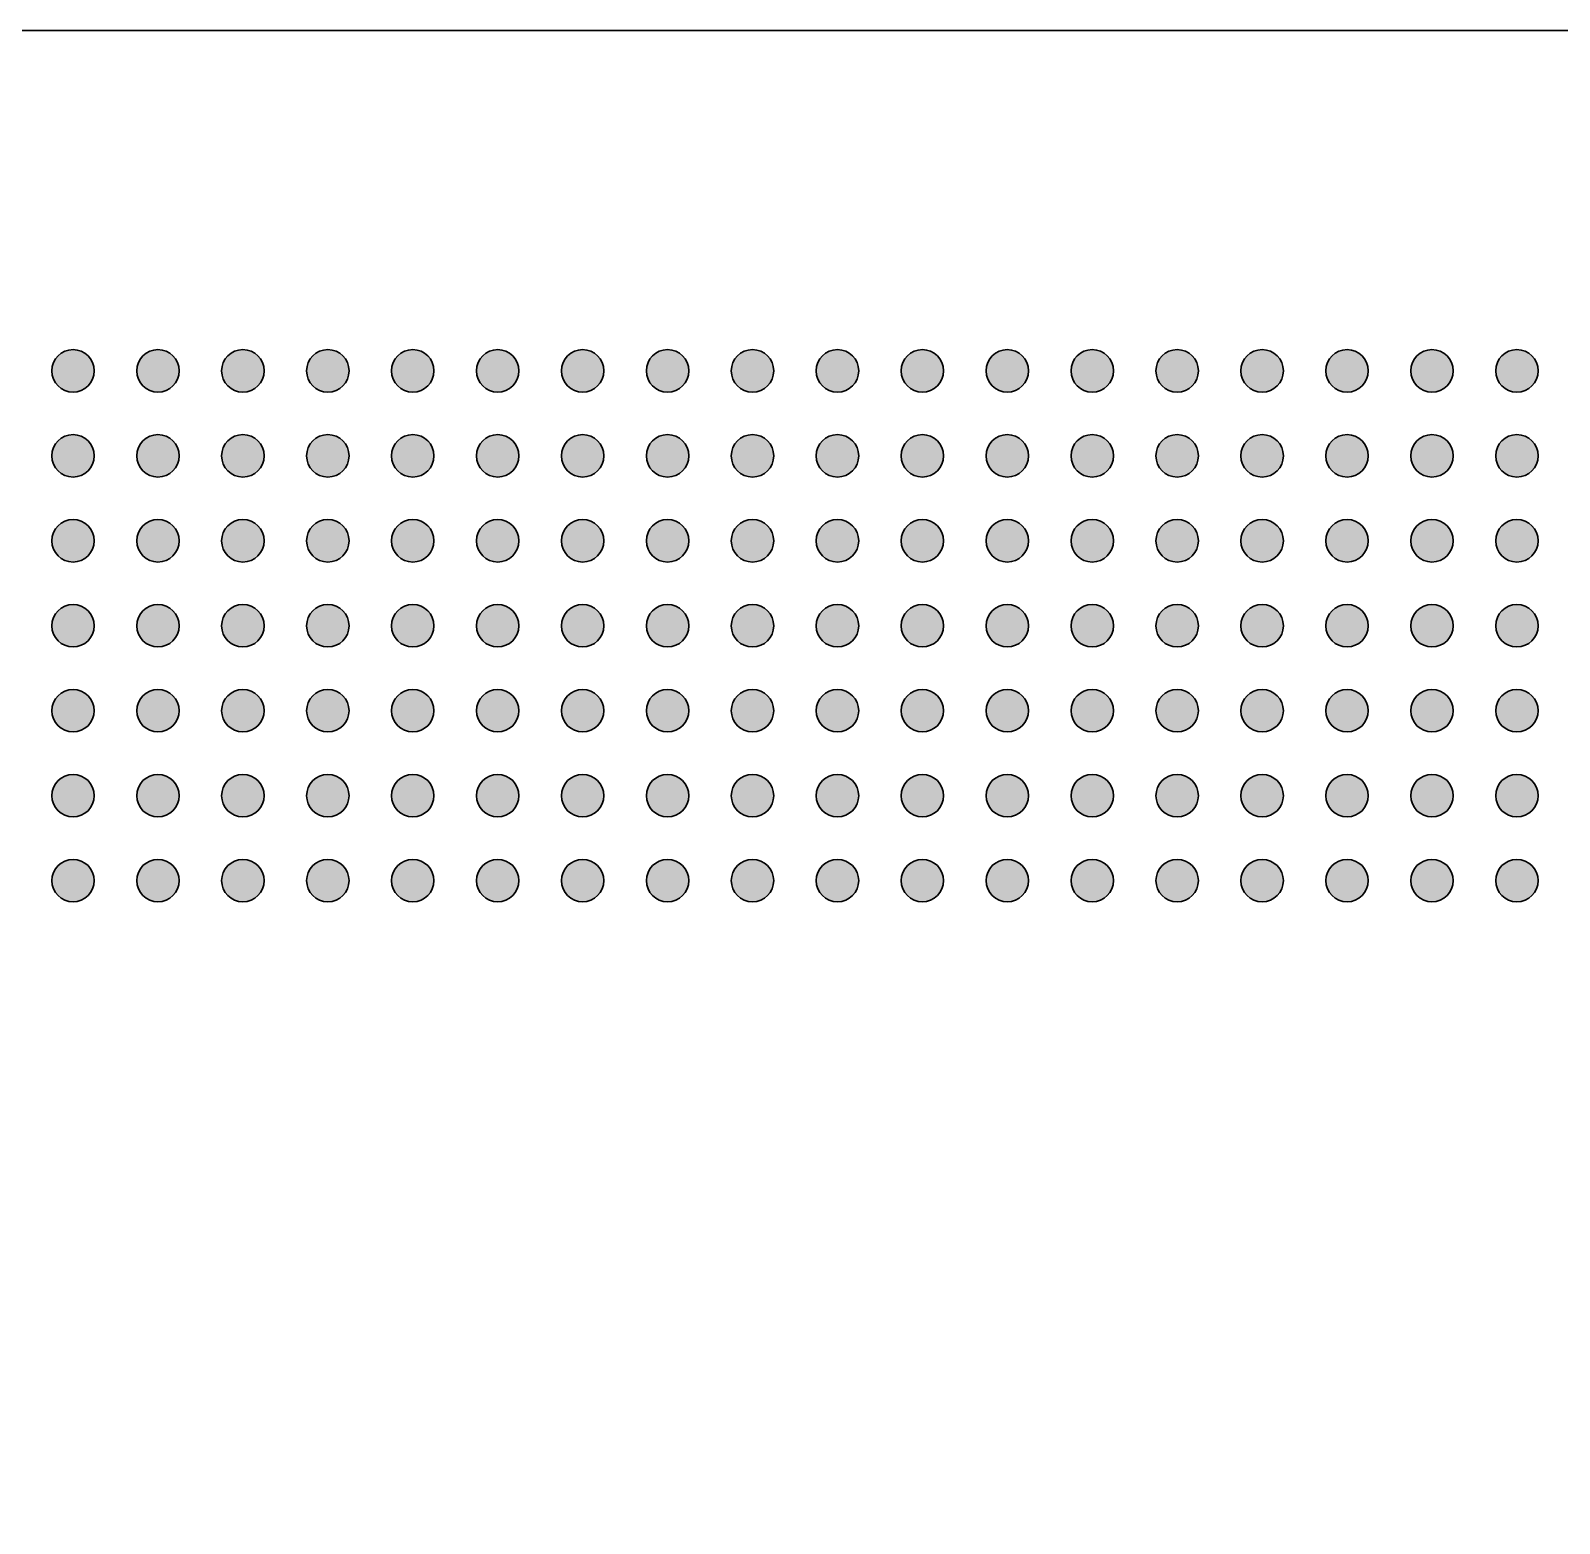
# Paper-space layout '14. УППВ' of a CAD drawing. Header units: millimetres. Extents: x 0 to 2670, y -76 to 297.
# Drawn here: x 85.86 to 107.46, y 103.29 to 124.37 of the extents above; entities that cross this region are included whole.
import ezdxf

# ---------------------------------------------------------------- set-up
doc = ezdxf.new("R2010")
doc.units = ezdxf.units.MM

# ---------------------------------------------------------------- blocks, each defined once
blk = doc.blocks.new('A$C05496271')
at = {"lineweight": 30}
h = blk.add_hatch(color=256, dxfattribs=at)
h.dxf.hatch_style = 1
edge = h.paths.add_edge_path()
edge.add_arc((303.27, 187.41), 1.5, 0, 360)
h = blk.add_hatch(color=256, dxfattribs=at)
h.dxf.hatch_style = 1
edge = h.paths.add_edge_path()
edge.add_arc((309.27, 187.41), 1.5, 0, 360)
h = blk.add_hatch(color=256, dxfattribs=at)
h.dxf.hatch_style = 1
edge = h.paths.add_edge_path()
edge.add_arc((315.27, 187.41), 1.5, 0, 360)
h = blk.add_hatch(color=256, dxfattribs=at)
h.dxf.hatch_style = 1
edge = h.paths.add_edge_path()
edge.add_arc((321.27, 187.41), 1.5, 0, 360)
h = blk.add_hatch(color=256, dxfattribs=at)
h.dxf.hatch_style = 1
edge = h.paths.add_edge_path()
edge.add_arc((327.27, 187.41), 1.5, 0, 360)
h = blk.add_hatch(color=256, dxfattribs=at)
h.dxf.hatch_style = 1
edge = h.paths.add_edge_path()
edge.add_arc((333.27, 187.41), 1.5, 0, 360)
h = blk.add_hatch(color=256, dxfattribs=at)
h.dxf.hatch_style = 1
edge = h.paths.add_edge_path()
edge.add_arc((339.27, 187.41), 1.5, 0, 360)
h = blk.add_hatch(color=256, dxfattribs=at)
h.dxf.hatch_style = 1
edge = h.paths.add_edge_path()
edge.add_arc((345.27, 187.41), 1.5, 0, 360)
h = blk.add_hatch(color=256, dxfattribs=at)
h.dxf.hatch_style = 1
edge = h.paths.add_edge_path()
edge.add_arc((351.27, 187.41), 1.5, 0, 360)
h = blk.add_hatch(color=256, dxfattribs=at)
h.dxf.hatch_style = 1
edge = h.paths.add_edge_path()
edge.add_arc((357.27, 187.41), 1.5, 0, 360)
h = blk.add_hatch(color=256, dxfattribs=at)
h.dxf.hatch_style = 1
edge = h.paths.add_edge_path()
edge.add_arc((363.27, 187.41), 1.5, 0, 360)
h = blk.add_hatch(color=256, dxfattribs=at)
h.dxf.hatch_style = 1
edge = h.paths.add_edge_path()
edge.add_arc((369.27, 187.41), 1.5, 0, 360)
h = blk.add_hatch(color=256, dxfattribs=at)
h.dxf.hatch_style = 1
edge = h.paths.add_edge_path()
edge.add_arc((375.27, 187.41), 1.5, 0, 360)
h = blk.add_hatch(color=256, dxfattribs=at)
h.dxf.hatch_style = 1
edge = h.paths.add_edge_path()
edge.add_arc((381.27, 187.41), 1.5, 0, 360)
h = blk.add_hatch(color=256, dxfattribs=at)
h.dxf.hatch_style = 1
edge = h.paths.add_edge_path()
edge.add_arc((387.27, 187.41), 1.5, 0, 360)
h = blk.add_hatch(color=256, dxfattribs=at)
h.dxf.hatch_style = 1
edge = h.paths.add_edge_path()
edge.add_arc((393.27, 187.41), 1.5, 0, 360)
h = blk.add_hatch(color=256, dxfattribs=at)
h.dxf.hatch_style = 1
edge = h.paths.add_edge_path()
edge.add_arc((399.27, 187.41), 1.5, 0, 360)
h = blk.add_hatch(color=256, dxfattribs=at)
h.dxf.hatch_style = 1
edge = h.paths.add_edge_path()
edge.add_arc((405.27, 187.41), 1.5, 0, 360)
h = blk.add_hatch(color=256, dxfattribs=at)
h.dxf.hatch_style = 1
edge = h.paths.add_edge_path()
edge.add_arc((303.27, 181.41), 1.5, 0, 360)
h = blk.add_hatch(color=256, dxfattribs=at)
h.dxf.hatch_style = 1
edge = h.paths.add_edge_path()
edge.add_arc((309.27, 181.41), 1.5, 0, 360)
h = blk.add_hatch(color=256, dxfattribs=at)
h.dxf.hatch_style = 1
edge = h.paths.add_edge_path()
edge.add_arc((315.27, 181.41), 1.5, 0, 360)
h = blk.add_hatch(color=256, dxfattribs=at)
h.dxf.hatch_style = 1
edge = h.paths.add_edge_path()
edge.add_arc((321.27, 181.41), 1.5, 0, 360)
h = blk.add_hatch(color=256, dxfattribs=at)
h.dxf.hatch_style = 1
edge = h.paths.add_edge_path()
edge.add_arc((327.27, 181.41), 1.5, 0, 360)
h = blk.add_hatch(color=256, dxfattribs=at)
h.dxf.hatch_style = 1
edge = h.paths.add_edge_path()
edge.add_arc((333.27, 181.41), 1.5, 0, 360)
h = blk.add_hatch(color=256, dxfattribs=at)
h.dxf.hatch_style = 1
edge = h.paths.add_edge_path()
edge.add_arc((339.27, 181.41), 1.5, 0, 360)
h = blk.add_hatch(color=256, dxfattribs=at)
h.dxf.hatch_style = 1
edge = h.paths.add_edge_path()
edge.add_arc((345.27, 181.41), 1.5, 0, 360)
h = blk.add_hatch(color=256, dxfattribs=at)
h.dxf.hatch_style = 1
edge = h.paths.add_edge_path()
edge.add_arc((351.27, 181.41), 1.5, 0, 360)
h = blk.add_hatch(color=256, dxfattribs=at)
h.dxf.hatch_style = 1
edge = h.paths.add_edge_path()
edge.add_arc((357.27, 181.41), 1.5, 0, 360)
h = blk.add_hatch(color=256, dxfattribs=at)
h.dxf.hatch_style = 1
edge = h.paths.add_edge_path()
edge.add_arc((363.27, 181.41), 1.5, 0, 360)
h = blk.add_hatch(color=256, dxfattribs=at)
h.dxf.hatch_style = 1
edge = h.paths.add_edge_path()
edge.add_arc((369.27, 181.41), 1.5, 0, 360)
h = blk.add_hatch(color=256, dxfattribs=at)
h.dxf.hatch_style = 1
edge = h.paths.add_edge_path()
edge.add_arc((375.27, 181.41), 1.5, 0, 360)
h = blk.add_hatch(color=256, dxfattribs=at)
h.dxf.hatch_style = 1
edge = h.paths.add_edge_path()
edge.add_arc((381.27, 181.41), 1.5, 0, 360)
h = blk.add_hatch(color=256, dxfattribs=at)
h.dxf.hatch_style = 1
edge = h.paths.add_edge_path()
edge.add_arc((387.27, 181.41), 1.5, 0, 360)
h = blk.add_hatch(color=256, dxfattribs=at)
h.dxf.hatch_style = 1
edge = h.paths.add_edge_path()
edge.add_arc((393.27, 181.41), 1.5, 0, 360)
h = blk.add_hatch(color=256, dxfattribs=at)
h.dxf.hatch_style = 1
edge = h.paths.add_edge_path()
edge.add_arc((399.27, 181.41), 1.5, 0, 360)
h = blk.add_hatch(color=256, dxfattribs=at)
h.dxf.hatch_style = 1
edge = h.paths.add_edge_path()
edge.add_arc((405.27, 181.41), 1.5, 0, 360)
h = blk.add_hatch(color=256, dxfattribs=at)
h.dxf.hatch_style = 1
edge = h.paths.add_edge_path()
edge.add_arc((303.27, 175.41), 1.5, 0, 360)
h = blk.add_hatch(color=256, dxfattribs=at)
h.dxf.hatch_style = 1
edge = h.paths.add_edge_path()
edge.add_arc((309.27, 175.41), 1.5, 0, 360)
h = blk.add_hatch(color=256, dxfattribs=at)
h.dxf.hatch_style = 1
edge = h.paths.add_edge_path()
edge.add_arc((315.27, 175.41), 1.5, 0, 360)
h = blk.add_hatch(color=256, dxfattribs=at)
h.dxf.hatch_style = 1
edge = h.paths.add_edge_path()
edge.add_arc((321.27, 175.41), 1.5, 0, 360)
h = blk.add_hatch(color=256, dxfattribs=at)
h.dxf.hatch_style = 1
edge = h.paths.add_edge_path()
edge.add_arc((327.27, 175.41), 1.5, 0, 360)
h = blk.add_hatch(color=256, dxfattribs=at)
h.dxf.hatch_style = 1
edge = h.paths.add_edge_path()
edge.add_arc((333.27, 175.41), 1.5, 0, 360)
h = blk.add_hatch(color=256, dxfattribs=at)
h.dxf.hatch_style = 1
edge = h.paths.add_edge_path()
edge.add_arc((339.27, 175.41), 1.5, 0, 360)
h = blk.add_hatch(color=256, dxfattribs=at)
h.dxf.hatch_style = 1
edge = h.paths.add_edge_path()
edge.add_arc((345.27, 175.41), 1.5, 0, 360)
h = blk.add_hatch(color=256, dxfattribs=at)
h.dxf.hatch_style = 1
edge = h.paths.add_edge_path()
edge.add_arc((351.27, 175.41), 1.5, 0, 360)
h = blk.add_hatch(color=256, dxfattribs=at)
h.dxf.hatch_style = 1
edge = h.paths.add_edge_path()
edge.add_arc((357.27, 175.41), 1.5, 0, 360)
h = blk.add_hatch(color=256, dxfattribs=at)
h.dxf.hatch_style = 1
edge = h.paths.add_edge_path()
edge.add_arc((363.27, 175.41), 1.5, 0, 360)
h = blk.add_hatch(color=256, dxfattribs=at)
h.dxf.hatch_style = 1
edge = h.paths.add_edge_path()
edge.add_arc((369.27, 175.41), 1.5, 0, 360)
h = blk.add_hatch(color=256, dxfattribs=at)
h.dxf.hatch_style = 1
edge = h.paths.add_edge_path()
edge.add_arc((375.27, 175.41), 1.5, 0, 360)
h = blk.add_hatch(color=256, dxfattribs=at)
h.dxf.hatch_style = 1
edge = h.paths.add_edge_path()
edge.add_arc((381.27, 175.41), 1.5, 0, 360)
h = blk.add_hatch(color=256, dxfattribs=at)
h.dxf.hatch_style = 1
edge = h.paths.add_edge_path()
edge.add_arc((387.27, 175.41), 1.5, 0, 360)
h = blk.add_hatch(color=256, dxfattribs=at)
h.dxf.hatch_style = 1
edge = h.paths.add_edge_path()
edge.add_arc((393.27, 175.41), 1.5, 0, 360)
h = blk.add_hatch(color=256, dxfattribs=at)
h.dxf.hatch_style = 1
edge = h.paths.add_edge_path()
edge.add_arc((399.27, 175.41), 1.5, 0, 360)
h = blk.add_hatch(color=256, dxfattribs=at)
h.dxf.hatch_style = 1
edge = h.paths.add_edge_path()
edge.add_arc((405.27, 175.41), 1.5, 0, 360)
h = blk.add_hatch(color=256, dxfattribs=at)
h.dxf.hatch_style = 1
edge = h.paths.add_edge_path()
edge.add_arc((303.27, 169.41), 1.5, 0, 360)
h = blk.add_hatch(color=256, dxfattribs=at)
h.dxf.hatch_style = 1
edge = h.paths.add_edge_path()
edge.add_arc((309.27, 169.41), 1.5, 0, 360)
h = blk.add_hatch(color=256, dxfattribs=at)
h.dxf.hatch_style = 1
edge = h.paths.add_edge_path()
edge.add_arc((315.27, 169.41), 1.5, 0, 360)
h = blk.add_hatch(color=256, dxfattribs=at)
h.dxf.hatch_style = 1
edge = h.paths.add_edge_path()
edge.add_arc((321.27, 169.41), 1.5, 0, 360)
h = blk.add_hatch(color=256, dxfattribs=at)
h.dxf.hatch_style = 1
edge = h.paths.add_edge_path()
edge.add_arc((327.27, 169.41), 1.5, 0, 360)
h = blk.add_hatch(color=256, dxfattribs=at)
h.dxf.hatch_style = 1
edge = h.paths.add_edge_path()
edge.add_arc((333.27, 169.41), 1.5, 0, 360)
h = blk.add_hatch(color=256, dxfattribs=at)
h.dxf.hatch_style = 1
edge = h.paths.add_edge_path()
edge.add_arc((339.27, 169.41), 1.5, 0, 360)
h = blk.add_hatch(color=256, dxfattribs=at)
h.dxf.hatch_style = 1
edge = h.paths.add_edge_path()
edge.add_arc((345.27, 169.41), 1.5, 0, 360)
h = blk.add_hatch(color=256, dxfattribs=at)
h.dxf.hatch_style = 1
edge = h.paths.add_edge_path()
edge.add_arc((351.27, 169.41), 1.5, 0, 360)
h = blk.add_hatch(color=256, dxfattribs=at)
h.dxf.hatch_style = 1
edge = h.paths.add_edge_path()
edge.add_arc((357.27, 169.41), 1.5, 0, 360)
h = blk.add_hatch(color=256, dxfattribs=at)
h.dxf.hatch_style = 1
edge = h.paths.add_edge_path()
edge.add_arc((363.27, 169.41), 1.5, 0, 360)
h = blk.add_hatch(color=256, dxfattribs=at)
h.dxf.hatch_style = 1
edge = h.paths.add_edge_path()
edge.add_arc((369.27, 169.41), 1.5, 0, 360)
h = blk.add_hatch(color=256, dxfattribs=at)
h.dxf.hatch_style = 1
edge = h.paths.add_edge_path()
edge.add_arc((375.27, 169.41), 1.5, 0, 360)
h = blk.add_hatch(color=256, dxfattribs=at)
h.dxf.hatch_style = 1
edge = h.paths.add_edge_path()
edge.add_arc((381.27, 169.41), 1.5, 0, 360)
h = blk.add_hatch(color=256, dxfattribs=at)
h.dxf.hatch_style = 1
edge = h.paths.add_edge_path()
edge.add_arc((387.27, 169.41), 1.5, 0, 360)
h = blk.add_hatch(color=256, dxfattribs=at)
h.dxf.hatch_style = 1
edge = h.paths.add_edge_path()
edge.add_arc((393.27, 169.41), 1.5, 0, 360)
h = blk.add_hatch(color=256, dxfattribs=at)
h.dxf.hatch_style = 1
edge = h.paths.add_edge_path()
edge.add_arc((399.27, 169.41), 1.5, 0, 360)
h = blk.add_hatch(color=256, dxfattribs=at)
h.dxf.hatch_style = 1
edge = h.paths.add_edge_path()
edge.add_arc((405.27, 169.41), 1.5, 0, 360)
h = blk.add_hatch(color=256, dxfattribs=at)
h.dxf.hatch_style = 1
edge = h.paths.add_edge_path()
edge.add_arc((303.27, 163.41), 1.5, 0, 360)
h = blk.add_hatch(color=256, dxfattribs=at)
h.dxf.hatch_style = 1
edge = h.paths.add_edge_path()
edge.add_arc((309.27, 163.41), 1.5, 0, 360)
h = blk.add_hatch(color=256, dxfattribs=at)
h.dxf.hatch_style = 1
edge = h.paths.add_edge_path()
edge.add_arc((315.27, 163.41), 1.5, 0, 360)
h = blk.add_hatch(color=256, dxfattribs=at)
h.dxf.hatch_style = 1
edge = h.paths.add_edge_path()
edge.add_arc((321.27, 163.41), 1.5, 0, 360)
h = blk.add_hatch(color=256, dxfattribs=at)
h.dxf.hatch_style = 1
edge = h.paths.add_edge_path()
edge.add_arc((327.27, 163.41), 1.5, 0, 360)
h = blk.add_hatch(color=256, dxfattribs=at)
h.dxf.hatch_style = 1
edge = h.paths.add_edge_path()
edge.add_arc((333.27, 163.41), 1.5, 0, 360)
h = blk.add_hatch(color=256, dxfattribs=at)
h.dxf.hatch_style = 1
edge = h.paths.add_edge_path()
edge.add_arc((339.27, 163.41), 1.5, 0, 360)
h = blk.add_hatch(color=256, dxfattribs=at)
h.dxf.hatch_style = 1
edge = h.paths.add_edge_path()
edge.add_arc((345.27, 163.41), 1.5, 0, 360)
h = blk.add_hatch(color=256, dxfattribs=at)
h.dxf.hatch_style = 1
edge = h.paths.add_edge_path()
edge.add_arc((351.27, 163.41), 1.5, 0, 360)
h = blk.add_hatch(color=256, dxfattribs=at)
h.dxf.hatch_style = 1
edge = h.paths.add_edge_path()
edge.add_arc((357.27, 163.41), 1.5, 0, 360)
h = blk.add_hatch(color=256, dxfattribs=at)
h.dxf.hatch_style = 1
edge = h.paths.add_edge_path()
edge.add_arc((363.27, 163.41), 1.5, 0, 360)
h = blk.add_hatch(color=256, dxfattribs=at)
h.dxf.hatch_style = 1
edge = h.paths.add_edge_path()
edge.add_arc((369.27, 163.41), 1.5, 0, 360)
h = blk.add_hatch(color=256, dxfattribs=at)
h.dxf.hatch_style = 1
edge = h.paths.add_edge_path()
edge.add_arc((375.27, 163.41), 1.5, 0, 360)
h = blk.add_hatch(color=256, dxfattribs=at)
h.dxf.hatch_style = 1
edge = h.paths.add_edge_path()
edge.add_arc((381.27, 163.41), 1.5, 0, 360)
h = blk.add_hatch(color=256, dxfattribs=at)
h.dxf.hatch_style = 1
edge = h.paths.add_edge_path()
edge.add_arc((387.27, 163.41), 1.5, 0, 360)
h = blk.add_hatch(color=256, dxfattribs=at)
h.dxf.hatch_style = 1
edge = h.paths.add_edge_path()
edge.add_arc((393.27, 163.41), 1.5, 0, 360)
h = blk.add_hatch(color=256, dxfattribs=at)
h.dxf.hatch_style = 1
edge = h.paths.add_edge_path()
edge.add_arc((399.27, 163.41), 1.5, 0, 360)
h = blk.add_hatch(color=256, dxfattribs=at)
h.dxf.hatch_style = 1
edge = h.paths.add_edge_path()
edge.add_arc((405.27, 163.41), 1.5, 0, 360)
h = blk.add_hatch(color=256, dxfattribs=at)
h.dxf.hatch_style = 1
edge = h.paths.add_edge_path()
edge.add_arc((303.27, 157.41), 1.5, 0, 360)
h = blk.add_hatch(color=256, dxfattribs=at)
h.dxf.hatch_style = 1
edge = h.paths.add_edge_path()
edge.add_arc((309.27, 157.41), 1.5, 0, 360)
h = blk.add_hatch(color=256, dxfattribs=at)
h.dxf.hatch_style = 1
edge = h.paths.add_edge_path()
edge.add_arc((315.27, 157.41), 1.5, 0, 360)
h = blk.add_hatch(color=256, dxfattribs=at)
h.dxf.hatch_style = 1
edge = h.paths.add_edge_path()
edge.add_arc((321.27, 157.41), 1.5, 0, 360)
h = blk.add_hatch(color=256, dxfattribs=at)
h.dxf.hatch_style = 1
edge = h.paths.add_edge_path()
edge.add_arc((327.27, 157.41), 1.5, 0, 360)
h = blk.add_hatch(color=256, dxfattribs=at)
h.dxf.hatch_style = 1
edge = h.paths.add_edge_path()
edge.add_arc((333.27, 157.41), 1.5, 0, 360)
h = blk.add_hatch(color=256, dxfattribs=at)
h.dxf.hatch_style = 1
edge = h.paths.add_edge_path()
edge.add_arc((339.27, 157.41), 1.5, 0, 360)
h = blk.add_hatch(color=256, dxfattribs=at)
h.dxf.hatch_style = 1
edge = h.paths.add_edge_path()
edge.add_arc((345.27, 157.41), 1.5, 0, 360)
h = blk.add_hatch(color=256, dxfattribs=at)
h.dxf.hatch_style = 1
edge = h.paths.add_edge_path()
edge.add_arc((351.27, 157.41), 1.5, 0, 360)
h = blk.add_hatch(color=256, dxfattribs=at)
h.dxf.hatch_style = 1
edge = h.paths.add_edge_path()
edge.add_arc((357.27, 157.41), 1.5, 0, 360)
h = blk.add_hatch(color=256, dxfattribs=at)
h.dxf.hatch_style = 1
edge = h.paths.add_edge_path()
edge.add_arc((363.27, 157.41), 1.5, 0, 360)
h = blk.add_hatch(color=256, dxfattribs=at)
h.dxf.hatch_style = 1
edge = h.paths.add_edge_path()
edge.add_arc((369.27, 157.41), 1.5, 0, 360)
h = blk.add_hatch(color=256, dxfattribs=at)
h.dxf.hatch_style = 1
edge = h.paths.add_edge_path()
edge.add_arc((375.27, 157.41), 1.5, 0, 360)
h = blk.add_hatch(color=256, dxfattribs=at)
h.dxf.hatch_style = 1
edge = h.paths.add_edge_path()
edge.add_arc((381.27, 157.41), 1.5, 0, 360)
h = blk.add_hatch(color=256, dxfattribs=at)
h.dxf.hatch_style = 1
edge = h.paths.add_edge_path()
edge.add_arc((387.27, 157.41), 1.5, 0, 360)
h = blk.add_hatch(color=256, dxfattribs=at)
h.dxf.hatch_style = 1
edge = h.paths.add_edge_path()
edge.add_arc((393.27, 157.41), 1.5, 0, 360)
h = blk.add_hatch(color=256, dxfattribs=at)
h.dxf.hatch_style = 1
edge = h.paths.add_edge_path()
edge.add_arc((399.27, 157.41), 1.5, 0, 360)
h = blk.add_hatch(color=256, dxfattribs=at)
h.dxf.hatch_style = 1
edge = h.paths.add_edge_path()
edge.add_arc((405.27, 157.41), 1.5, 0, 360)
h = blk.add_hatch(color=256, dxfattribs=at)
h.dxf.hatch_style = 1
edge = h.paths.add_edge_path()
edge.add_arc((303.27, 151.41), 1.5, 0, 360)
h = blk.add_hatch(color=256, dxfattribs=at)
h.dxf.hatch_style = 1
edge = h.paths.add_edge_path()
edge.add_arc((309.27, 151.41), 1.5, 0, 360)
h = blk.add_hatch(color=256, dxfattribs=at)
h.dxf.hatch_style = 1
edge = h.paths.add_edge_path()
edge.add_arc((315.27, 151.41), 1.5, 0, 360)
h = blk.add_hatch(color=256, dxfattribs=at)
h.dxf.hatch_style = 1
edge = h.paths.add_edge_path()
edge.add_arc((321.27, 151.41), 1.5, 0, 360)
h = blk.add_hatch(color=256, dxfattribs=at)
h.dxf.hatch_style = 1
edge = h.paths.add_edge_path()
edge.add_arc((327.27, 151.41), 1.5, 0, 360)
h = blk.add_hatch(color=256, dxfattribs=at)
h.dxf.hatch_style = 1
edge = h.paths.add_edge_path()
edge.add_arc((333.27, 151.41), 1.5, 0, 360)
h = blk.add_hatch(color=256, dxfattribs=at)
h.dxf.hatch_style = 1
edge = h.paths.add_edge_path()
edge.add_arc((339.27, 151.41), 1.5, 0, 360)
h = blk.add_hatch(color=256, dxfattribs=at)
h.dxf.hatch_style = 1
edge = h.paths.add_edge_path()
edge.add_arc((345.27, 151.41), 1.5, 0, 360)
h = blk.add_hatch(color=256, dxfattribs=at)
h.dxf.hatch_style = 1
edge = h.paths.add_edge_path()
edge.add_arc((351.27, 151.41), 1.5, 0, 360)
h = blk.add_hatch(color=256, dxfattribs=at)
h.dxf.hatch_style = 1
edge = h.paths.add_edge_path()
edge.add_arc((357.27, 151.41), 1.5, 0, 360)
h = blk.add_hatch(color=256, dxfattribs=at)
h.dxf.hatch_style = 1
edge = h.paths.add_edge_path()
edge.add_arc((363.27, 151.41), 1.5, 0, 360)
h = blk.add_hatch(color=256, dxfattribs=at)
h.dxf.hatch_style = 1
edge = h.paths.add_edge_path()
edge.add_arc((369.27, 151.41), 1.5, 0, 360)
h = blk.add_hatch(color=256, dxfattribs=at)
h.dxf.hatch_style = 1
edge = h.paths.add_edge_path()
edge.add_arc((375.27, 151.41), 1.5, 0, 360)
h = blk.add_hatch(color=256, dxfattribs=at)
h.dxf.hatch_style = 1
edge = h.paths.add_edge_path()
edge.add_arc((381.27, 151.41), 1.5, 0, 360)
h = blk.add_hatch(color=256, dxfattribs=at)
h.dxf.hatch_style = 1
edge = h.paths.add_edge_path()
edge.add_arc((387.27, 151.41), 1.5, 0, 360)
h = blk.add_hatch(color=256, dxfattribs=at)
h.dxf.hatch_style = 1
edge = h.paths.add_edge_path()
edge.add_arc((393.27, 151.41), 1.5, 0, 360)
h = blk.add_hatch(color=256, dxfattribs=at)
h.dxf.hatch_style = 1
edge = h.paths.add_edge_path()
edge.add_arc((399.27, 151.41), 1.5, 0, 360)
h = blk.add_hatch(color=256, dxfattribs=at)
h.dxf.hatch_style = 1
edge = h.paths.add_edge_path()
edge.add_arc((405.27, 151.41), 1.5, 0, 360)
blk.add_lwpolyline([(120.87, 6.76), (471.17, 6.76), (471.17, 211.44), (120.87, 211.44)], close=True, dxfattribs=at)
for centre in [(303.27, 187.41), (309.27, 187.41), (315.27, 187.41), (321.27, 187.41), (327.27, 187.41), (333.27, 187.41), (339.27, 187.41), (345.27, 187.41), (351.27, 187.41), (357.27, 187.41), (363.27, 187.41), (369.27, 187.41), (375.27, 187.41), (381.27, 187.41), (387.27, 187.41), (393.27, 187.41), (399.27, 187.41), (405.27, 187.41), (303.27, 181.41), (309.27, 181.41), (315.27, 181.41), (321.27, 181.41), (327.27, 181.41), (333.27, 181.41), (339.27, 181.41), (345.27, 181.41), (351.27, 181.41), (357.27, 181.41), (363.27, 181.41), (369.27, 181.41), (375.27, 181.41), (381.27, 181.41), (387.27, 181.41), (393.27, 181.41), (399.27, 181.41), (405.27, 181.41), (303.27, 175.41), (309.27, 175.41), (315.27, 175.41), (321.27, 175.41), (327.27, 175.41), (333.27, 175.41), (339.27, 175.41), (345.27, 175.41), (351.27, 175.41), (357.27, 175.41), (363.27, 175.41), (369.27, 175.41), (375.27, 175.41), (381.27, 175.41), (387.27, 175.41), (393.27, 175.41), (399.27, 175.41), (405.27, 175.41), (303.27, 169.41), (309.27, 169.41), (315.27, 169.41), (321.27, 169.41), (327.27, 169.41), (333.27, 169.41), (339.27, 169.41), (345.27, 169.41), (351.27, 169.41), (357.27, 169.41), (363.27, 169.41), (369.27, 169.41), (375.27, 169.41), (381.27, 169.41), (387.27, 169.41), (393.27, 169.41), (399.27, 169.41), (405.27, 169.41), (303.27, 163.41), (309.27, 163.41), (315.27, 163.41), (321.27, 163.41), (327.27, 163.41), (333.27, 163.41), (339.27, 163.41), (345.27, 163.41), (351.27, 163.41), (357.27, 163.41), (363.27, 163.41), (369.27, 163.41), (375.27, 163.41), (381.27, 163.41), (387.27, 163.41), (393.27, 163.41), (399.27, 163.41), (405.27, 163.41), (303.27, 157.41), (309.27, 157.41), (315.27, 157.41), (321.27, 157.41), (327.27, 157.41), (333.27, 157.41), (339.27, 157.41), (345.27, 157.41), (351.27, 157.41), (357.27, 157.41), (363.27, 157.41), (369.27, 157.41), (375.27, 157.41), (381.27, 157.41), (387.27, 157.41), (393.27, 157.41), (399.27, 157.41), (405.27, 157.41), (303.27, 151.41), (309.27, 151.41), (315.27, 151.41), (321.27, 151.41), (327.27, 151.41), (333.27, 151.41), (339.27, 151.41), (345.27, 151.41), (351.27, 151.41), (357.27, 151.41), (363.27, 151.41), (369.27, 151.41), (375.27, 151.41), (381.27, 151.41), (387.27, 151.41), (393.27, 151.41), (399.27, 151.41), (405.27, 151.41)]:
    blk.add_circle(centre, 1.5, dxfattribs=at)

psp = doc.layouts.new('14. УППВ')

# ---------------------------------------------------------------- block references
at = {"xscale": 0.2, "yscale": 0.2, "zscale": 0.2}
psp.add_blockref('A$C05496271', (25.803, 82.085), dxfattribs=at)

doc.saveas('drawing.dxf')
